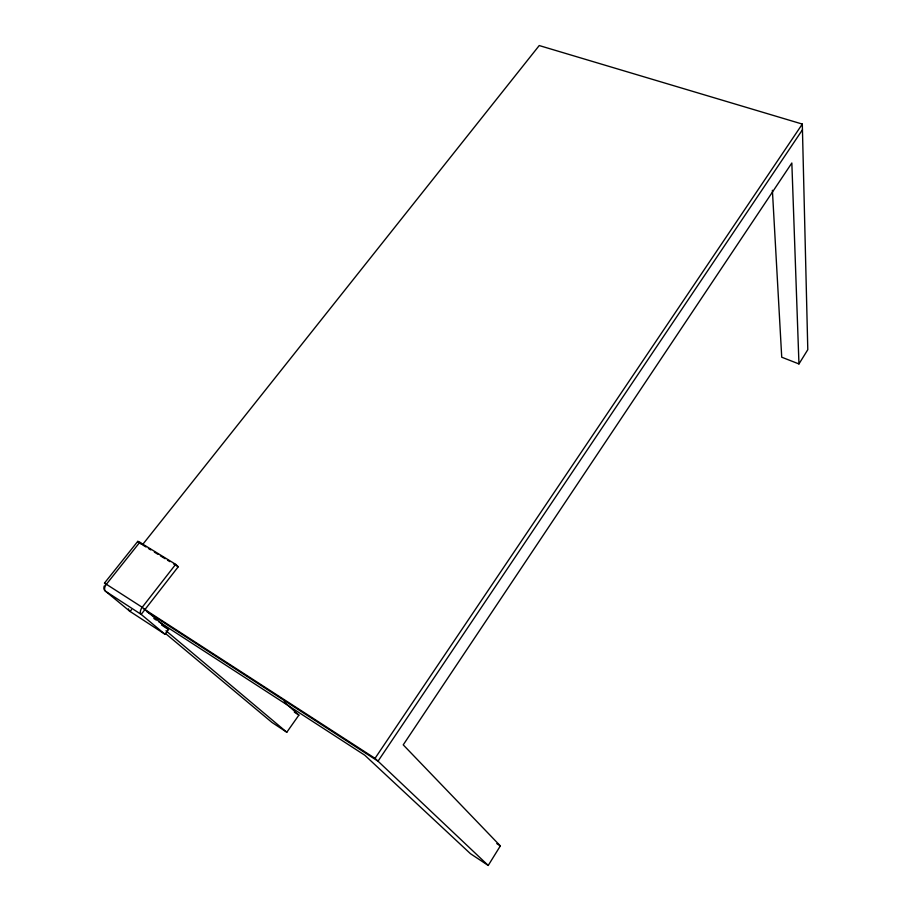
<?xml version="1.0" encoding="UTF-8"?>
<svg xmlns="http://www.w3.org/2000/svg" width="911" height="911" viewBox="0 0 911 911"><rect width="100%" height="100%" fill="white"/><g stroke="black" fill="none" stroke-linecap="round" stroke-linejoin="round"><path stroke-width="1.37" d="M137.72 541.43L104.48 583.086L105.152 583.814M158.616 621.587L364.787 755.219L470.475 853.709L488.228 865.45L500.344 845.909L403.231 744.856L791.841 163.001L798.958 363.945L781.729 357.214L772.391 190.251M798.958 363.945L807.795 349.687L802.306 124.078L539.232 45.55L142.89 544.22M488.228 865.45L375.025 758.351L802.306 124.078M802.454 129.772L378.019 761.186L146.591 611.452M165.574 633.555L272.002 722.457L286.806 732.239L298.899 715.101L284.107 701.903M104.287 585.898A6.047 4.578 -43.7 0 0 105.528 591.228L130.079 611.463L164.937 634.215L168.535 629.524L142.218 607.284L104.526 583.086M178.237 566.779L141.182 614.413L105.528 591.228A6.001 3.655 -52.3 0 1 106.45 584.167L139.793 542.307L175.675 564.342L178.237 566.779L173.466 563.852M175.675 564.342L142.218 607.284A6.115 3.553 -53.3 0 0 141.182 614.413L164.937 634.215M131.514 609.641L130.079 611.463A5.83 4.498 -44.4 0 1 128.485 608.878M139.52 542.99L141.467 544.197M142.435 544.789L146.022 546.987M148.402 548.456L150.793 549.925M154.369 552.123L157.956 554.321M160.336 555.79L165.107 558.716M167.499 560.185L169.879 561.654M143.836 608.867L375.025 758.351M153.857 618.501L156.236 620.038M161.554 625.003L168.535 629.524M294.344 712.14L298.899 715.101M496.791 843.597L500.344 845.909M165.984 630.742L286.806 732.239M141.558 543.969L139.793 542.307A5.808 0.569 36 0 0 138.54 542.398"/></g></svg>
